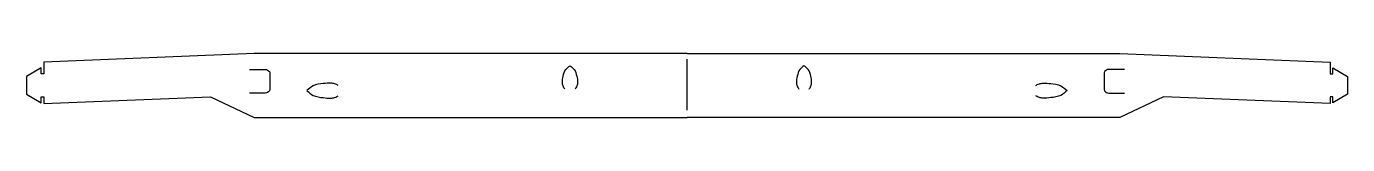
# Model space of a CAD drawing. Header units: millimetres. Extents: x -226 to 226, y 0 to 22.
import ezdxf

# ---------------------------------------------------------------- set-up
doc = ezdxf.new("R2010")
doc.units = ezdxf.units.MM
doc.layers.get('0').update_dxf_attribs({"linetype": 'CONTINUOUS'})

msp = doc.modelspace()

# ---------------------------------------------------------------- linework, layer by layer
for p, q in [((-148, 22), (-219.92, 19.06)), ((-219.92, 19.06), (-219.92, 15.06)), ((0, 22), (-148, 22)), ((0, 22), (148, 22)), ((0, 2.5), (0, 20)), ((148, 22), (219.92, 19.06)), ((219.92, 19.06), (219.92, 15.06)), ((-220.92, 17.06), (-225.92, 14.06)), ((-225.92, 14.06), (-225.92, 8.06)), ((-220.92, 15.06), (-220.92, 17.06)), ((-219.92, 15.06), (-220.92, 15.06)), ((-149.67, 16.54), (-144.22, 16.54)), ((-142.62, 14.96), (-142.62, 9.99)), ((142.62, 14.96), (142.62, 9.99)), ((149.67, 16.54), (144.22, 16.54)), ((219.92, 15.06), (220.92, 15.06)), ((220.92, 17.06), (225.92, 14.06)), ((220.92, 15.06), (220.92, 17.06)), ((225.92, 14.06), (225.92, 8.06)), ((-225.92, 8.06), (-220.92, 5.06)), ((-220.92, 5.06), (-220.92, 7.06)), ((-220.92, 7.06), (-219.92, 7.06)), ((-219.92, 4.76), (-163, 7.09)), ((-219.92, 7.06), (-219.92, 4.76)), ((-163, 7.09), (-148, 0)), ((-144.22, 8.41), (-149.67, 8.41)), ((144.22, 8.41), (149.67, 8.41)), ((163, 7.09), (148, 0)), ((219.92, 4.76), (163, 7.09)), ((219.92, 7.06), (219.92, 4.76)), ((220.92, 7.06), (219.92, 7.06)), ((225.92, 8.06), (220.92, 5.06)), ((220.92, 5.06), (220.92, 7.06)), ((-148, 0), (0, 0)), ((148, 0), (0, 0))]:
    msp.add_line(p, q)
for points, knots in [([(-144.22, 16.54), (-143.94, 16.5), (-143.39, 16.41), (-142.75, 15.78), (-142.66, 15.23), (-142.62, 14.96)], [0, 0, 0, 0, 0.1998609, 0.3933522, 0.5932132, 0.5932132, 0.5932132, 0.5932132]), ([(-41.76, 9.69), (-41.87, 9.84), (-42.12, 10.2), (-42.47, 11), (-42.7, 12.38), (-42.35, 14.32), (-41.72, 16.51), (-40.53, 17.41), (-40.01, 17.8)], [0, 0, 0, 0, 0.133412, 0.317935, 0.616343, 1.126752, 1.727475, 2.17991, 2.17991, 2.17991, 2.17991]), ([(-40.01, 17.8), (-39.5, 17.41), (-38.31, 16.51), (-37.68, 14.32), (-37.33, 12.38), (-37.56, 11), (-37.91, 10.2), (-38.16, 9.84), (-38.26, 9.69)], [0, 0, 0, 0, 0.452435, 1.053157, 1.563567, 1.861974, 2.046498, 2.17991, 2.17991, 2.17991, 2.17991]), ([(40.01, 17.8), (39.5, 17.41), (38.31, 16.51), (37.68, 14.32), (37.33, 12.38), (37.56, 11), (37.91, 10.2), (38.16, 9.84), (38.26, 9.69)], [0, 0, 0, 0, 0.452435, 1.053157, 1.563567, 1.861974, 2.046498, 2.17991, 2.17991, 2.17991, 2.17991]), ([(41.76, 9.69), (41.87, 9.84), (42.12, 10.2), (42.47, 11), (42.7, 12.38), (42.35, 14.32), (41.72, 16.51), (40.53, 17.41), (40.01, 17.8)], [0, 0, 0, 0, 0.133412, 0.317935, 0.616343, 1.126752, 1.727475, 2.17991, 2.17991, 2.17991, 2.17991]), ([(144.22, 16.54), (143.94, 16.5), (143.39, 16.41), (142.75, 15.78), (142.66, 15.23), (142.62, 14.96)], [0, 0, 0, 0, 0.1998609, 0.3933522, 0.5932132, 0.5932132, 0.5932132, 0.5932132]), ([(-142.62, 9.99), (-142.66, 9.71), (-142.75, 9.16), (-143.39, 8.53), (-143.94, 8.45), (-144.22, 8.41)], [0, 0, 0, 0, 0.1998609, 0.3933523, 0.5932131, 0.5932131, 0.5932131, 0.5932131]), ([(-119.34, 11), (-119.49, 11.1), (-119.86, 11.35), (-120.65, 11.69), (-122.22, 11.91), (-124.66, 11.64), (-127.73, 11.27), (-129.32, 9.86), (-130.01, 9.25)], [0, 0, 0, 0, 0.133413, 0.317937, 0.616344, 1.252869, 2.09732, 2.748002, 2.748002, 2.748002, 2.748002]), ([(-130.01, 9.25), (-129.32, 8.63), (-127.73, 7.22), (-124.66, 6.85), (-122.22, 6.58), (-120.65, 6.8), (-119.86, 7.14), (-119.49, 7.39), (-119.34, 7.5)], [0, 0, 0, 0, 0.650682, 1.495134, 2.131659, 2.430066, 2.61459, 2.748002, 2.748002, 2.748002, 2.748002]), ([(119.34, 11), (119.49, 11.1), (119.86, 11.35), (120.65, 11.69), (122.22, 11.91), (124.66, 11.64), (127.73, 11.27), (129.32, 9.86), (130.01, 9.25)], [0, 0, 0, 0, 0.133413, 0.317937, 0.616344, 1.252869, 2.09732, 2.748002, 2.748002, 2.748002, 2.748002]), ([(130.01, 9.25), (129.32, 8.63), (127.73, 7.22), (124.66, 6.85), (122.22, 6.58), (120.65, 6.8), (119.86, 7.14), (119.49, 7.39), (119.34, 7.5)], [0, 0, 0, 0, 0.650682, 1.495134, 2.131659, 2.430066, 2.61459, 2.748002, 2.748002, 2.748002, 2.748002]), ([(142.62, 9.99), (142.66, 9.71), (142.75, 9.16), (143.39, 8.53), (143.94, 8.45), (144.22, 8.41)], [0, 0, 0, 0, 0.1998609, 0.3933523, 0.5932131, 0.5932131, 0.5932131, 0.5932131])]:
    msp.add_open_spline(points, degree=3, knots=knots)

doc.saveas('drawing.dxf')
